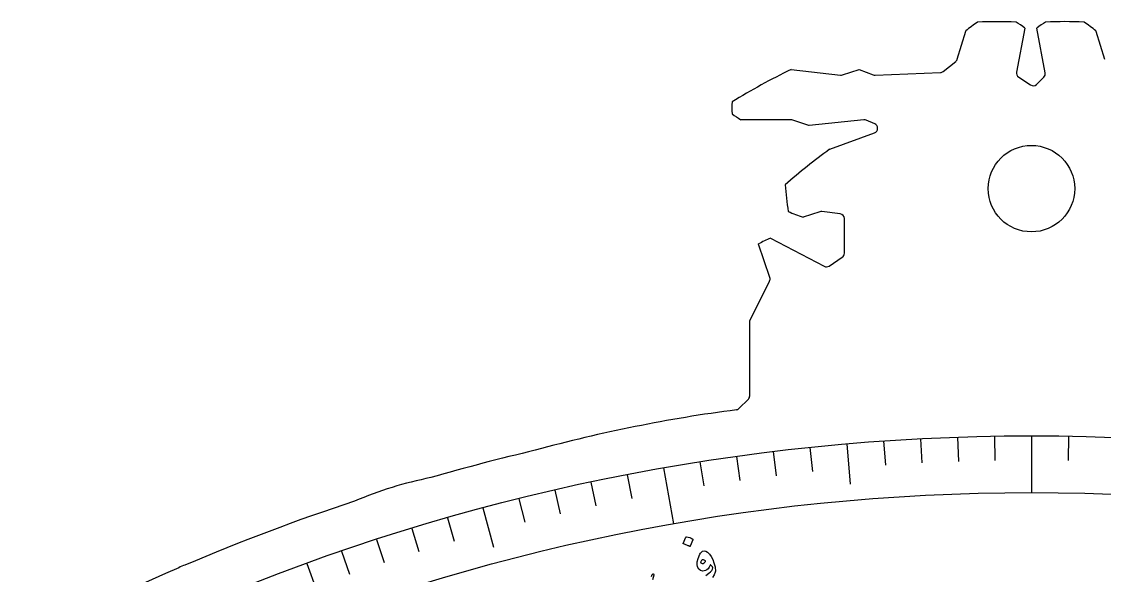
# Model space of a CAD drawing. Header units: millimetres. Extents: x -68 to 67, y -67 to 79.
# Drawn here: x -31.52 to 2.27, y 61.79 to 79.08 of the extents above; entities that cross this region are included whole.
import ezdxf

# ---------------------------------------------------------------- set-up
doc = ezdxf.new("R2010")
doc.units = ezdxf.units.MM
for name, color, linetype in [('CUT_INNER', 6, 'Continuous'), ('CUT_OUTER', 1, 'Continuous'), ('ENGRAVE', 7, 'Continuous'), ('ENGRAVE_FINE', 8, 'Continuous'), ('TEXT', 5, 'Continuous')]:
    doc.layers.add(name, color=color, linetype=linetype)

msp = doc.modelspace()

# ---------------------------------------------------------------- linework, layer by layer
at = {"layer": 'CUT_INNER'}
msp.add_circle((0, 73.8668), 1.35, dxfattribs=at)
at = {"layer": 'CUT_OUTER'}
for points in [[(-2.316, 77.9114), (-2.0531, 78.7862), (-2.0518, 78.7899)], [(-0.2054, 78.8824), (-0.2059, 78.8789), (-0.4637, 77.5023)], [(0.4269, 77.4826), (0.1647, 78.8789), (0.1642, 78.8824)], [(2.0113, 78.7899), (2.0126, 78.7862), (2.2748, 77.9114)], [(-2.7528, 77.5274), (-2.3659, 77.8375)], [(-7.5012, 77.589), (-7.4974, 77.5888), (-5.9644, 77.4088)], [(-5.8996, 77.4155), (-5.3806, 77.588), (-5.3771, 77.589), (-5.3736, 77.5878), (-4.9453, 77.4169)], [(-4.8832, 77.4063), (-2.8401, 77.4946)], [(-0.3996, 77.35), (-0.0302, 77.1034)], [(0.1592, 77.1222), (0.3856, 77.349)], [(-7.5256, 76.0192), (-9.0676, 76.0192), (-9.0713, 76.0194)], [(-5.2309, 76.0151), (-6.9431, 75.8353), (-6.9471, 75.8351), (-6.9509, 75.8362), (-7.4782, 76.0115)], [(-4.892, 75.8907), (-5.1562, 76.0038)], [(-6.3003, 75.0956), (-6.2967, 75.0972), (-4.8992, 75.6121)], [(-6.6095, 73.1457), (-7.1278, 72.9727), (-7.1314, 72.9717)], [(-5.9701, 73.0805), (-6.5434, 73.1523)], [(-5.8387, 71.8516), (-5.8387, 72.9316)], [(-8.1473, 72.3254), (-8.1441, 72.3239), (-6.4719, 71.4431)], [(-8.1669, 71.0913), (-8.516, 72.1372), (-8.5169, 72.1405)], [(-6.3187, 71.451), (-5.9055, 71.7269)], [(-8.7939, 67.4001), (-8.7939, 69.7362), (-8.7937, 69.7396), (-8.7923, 69.7428), (-8.1751, 70.9767)], [(-9.1304, 67.0015), (-8.8378, 67.2941)]]:
    msp.add_lwpolyline(points, dxfattribs=at)
for centre, radius, start, end in [((0.7252, 75.4703), 4.328, 123.80452, 129.91441), ((-1.0826, 65.9392), 13.1412, 87.38044, 92.6174), ((-2.2034, 76.1815), 3.3596, 53.50816, 59.1779), ((2.1697, 76.164), 3.3782, 120.76872, 126.41688), ((1.0417, 66.8285), 12.2528, 87.19408, 92.80791), ((-1.1828, 74.9072), 5.0277, 50.55787, 55.8229), ((-2.4596, 77.9545), 0.15, 308.70065, 343.2777), ((2.0102, 58.1109), 21.6763, 116.02678, 121.59987), ((-5.9469, 77.5578), 0.15, 263.30588, 288.39307), ((-4.8897, 77.5562), 0.15, 248.24193, 272.47454), ((-2.8466, 77.6445), 0.15, 272.47454, 308.70065), ((-0.3163, 77.4747), 0.15, 169.39141, 236.27773), ((0.2794, 77.455), 0.15, 315.05232, 10.63388), ((0.0531, 77.2282), 0.15, 236.27773, 315.05232), ((-5.6274, 76.3888), 3.725, 177.16143, 182.8399), ((-7.3487, 78.8964), 3.3534, 233.40227, 239.0894), ((-7.5256, 75.8692), 0.15, 71.60693, 90), ((-5.2152, 75.8659), 0.15, 66.83029, 95.99409), ((-4.951, 75.7528), 0.15, 290.2269, 66.83029), ((3.9793, 60.8292), 17.5842, 125.77456, 131.5568), ((0.7851, 74.5094), 8.4865, 183.52703, 189.17246), ((-5.5361, 77.6229), 4.9171, 245.27297, 251.06888), ((-6.562, 73.0034), 0.15, 82.86209, 108.45588), ((-5.9887, 72.9316), 0.15, 360, 82.86209), ((-6.4099, 68.3885), 4.3033, 113.81215, 119.31762), ((-5.9887, 71.8516), 0.15, 303.72227, 360), ((-6.402, 71.5758), 0.15, 242.22238, 303.72227), ((-8.3092, 71.0438), 0.15, 333.42298, 18.45588), ((-8.9439, 67.4001), 0.15, 315, 0), ((-3.2237, 20.8955), 46.4518, 97.40256, 105.31558), ((-9.2365, 67.1075), 0.15, 280.73818, 315), ((-0.1552, 0.5838), 66.8959, 103.25483, 106.138335), ((-16.3985, 53.0248), 12.0503, 101.25034, 113.11829), ((-0.0874, 0.2382), 67.2463, 108.235035, 113.057868), ((-0.0011, 0.0012), 67.4984, 113.224605, 137.812648), ((-26.0329, 60.9236), 1.2516, 108.26127, 117.87993)]:
    msp.add_arc(centre, radius, start, end, dxfattribs=at)
at = {"layer": 'ENGRAVE'}
for points in [[(0, 66.15), (0, 64.3781)], [(-5.7654, 65.8983), (-5.655, 64.6375)], [(-11.4868, 65.145), (-11.1791, 63.4001)], [(-17.1209, 63.896), (-16.7933, 62.6735)], [(-22.6246, 62.1607), (-22.0186, 60.4956)]]:
    msp.add_lwpolyline(points, dxfattribs=at)
for radius in [66.15, 66.15, 64.3781]:
    msp.add_circle((0, 0), radius, dxfattribs=at)
at = {"layer": 'ENGRAVE_FINE'}
for points in [[(-4.6144, 65.9889), (-4.5614, 65.2313)], [(-3.462, 66.0593), (-3.4223, 65.301)], [(-2.3086, 66.1097), (-2.2821, 65.3508)], [(-1.1545, 66.1399), (-1.1412, 65.3807)], [(1.1545, 66.1399), (1.1412, 65.3807)], [(-8.0617, 65.6569), (-7.9691, 64.9032)], [(-6.9146, 65.7876), (-6.8352, 65.0324)], [(-10.3481, 65.3356), (-10.2293, 64.5856)], [(-9.2063, 65.5062), (-9.1006, 64.7542)], [(-12.622, 64.9346), (-12.4771, 64.1892)], [(-13.7534, 64.7045), (-13.5955, 63.9617)], [(-14.8805, 64.4546), (-14.7097, 63.7147)], [(-16.0031, 64.1851), (-15.8194, 63.4482)], [(-18.2334, 63.5875), (-18.0241, 62.8575)], [(-19.3404, 63.2596), (-19.1184, 62.5334)], [(-20.4415, 62.9124), (-20.2068, 62.1902)], [(-21.5363, 62.5461), (-21.2891, 61.8281)]]:
    msp.add_lwpolyline(points, dxfattribs=at)
at = {"layer": 'TEXT'}
for points in [[(-10.7841, 62.9871), (-10.7815, 62.9907), (-10.7775, 62.9932), (-10.7721, 62.9948), (-10.7653, 62.9953), (-10.7143, 62.9845), (-10.6655, 62.969), (-10.6187, 62.9488), (-10.574, 62.9238), (-10.5694, 62.9197), (-10.5669, 62.9151), (-10.5665, 62.9102), (-10.5683, 62.905), (-10.6524, 62.7028), (-10.656, 62.6977), (-10.6613, 62.6958), (-10.6684, 62.6969), (-10.6773, 62.7011), (-10.685, 62.7047), (-10.697, 62.7101), (-10.7135, 62.7172), (-10.7343, 62.726), (-10.7598, 62.7364), (-10.7904, 62.7485), (-10.8259, 62.7622), (-10.8665, 62.7775), (-10.872, 62.7802), (-10.8751, 62.7834), (-10.8757, 62.787), (-10.8739, 62.791)], [(-10.1827, 62.2101), (-10.1755, 62.2223), (-10.1747, 62.2336), (-10.1803, 62.2438), (-10.1922, 62.253), (-10.2377, 62.2724), (-10.2751, 62.2727), (-10.3044, 62.254), (-10.3256, 62.2162), (-10.3273, 62.2054), (-10.3266, 62.1962), (-10.3233, 62.1887), (-10.3175, 62.1829), (-10.2801, 62.1671), (-10.2452, 62.1664), (-10.2127, 62.1807), (-10.1827, 62.2101)]]:
    msp.add_lwpolyline(points, close=True, dxfattribs=at)
for points in [[(-10.1698, 61.7837), (-10.0678, 61.8557), (-10.0142, 61.8991), (-9.9755, 61.9429), (-9.9516, 61.987), (-9.9427, 62.0315), (-9.9558, 62.0591), (-9.9733, 62.0834), (-9.9953, 62.1046), (-10.0218, 62.1225), (-10.0247, 62.1232), (-10.0277, 62.121), (-10.031, 62.116), (-10.0344, 62.1082), (-10.0601, 62.0469), (-10.0923, 61.9987), (-10.1309, 61.9637), (-10.1759, 61.9418), (-10.2623, 61.9263), (-10.3331, 61.9405), (-10.3885, 61.9844), (-10.4285, 62.058), (-10.4397, 62.1271), (-10.4307, 62.2153), (-10.4014, 62.3227), (-10.3517, 62.4491), (-10.3347, 62.4812), (-10.3145, 62.5078), (-10.2913, 62.5291), (-10.265, 62.545), (-10.265, 62.545), (-10.217, 62.5564), (-10.1657, 62.5458), (-10.1112, 62.5131), (-10.0535, 62.4583), (-9.998, 62.3839), (-9.9502, 62.2921), (-9.91, 62.1831), (-9.8773, 62.0568), (-9.8685, 62.0105), (-9.8648, 61.9668), (-9.8662, 61.9257), (-9.8725, 61.8871), (-9.9039, 61.8073), (-9.9568, 61.7273)], [(-11.8646, 61.7552), (-11.8397, 61.8167), (-11.8357, 61.824), (-11.8304, 61.8297), (-11.8238, 61.8338), (-11.816, 61.8362), (-11.8081, 61.8366), (-11.8013, 61.8346), (-11.7957, 61.8303), (-11.7911, 61.8235), (-11.7881, 61.8157), (-11.7869, 61.8082), (-11.7877, 61.8009), (-11.7904, 61.7939), (-11.831, 61.6542)]]:
    msp.add_lwpolyline(points, dxfattribs=at)

doc.saveas('drawing.dxf')
